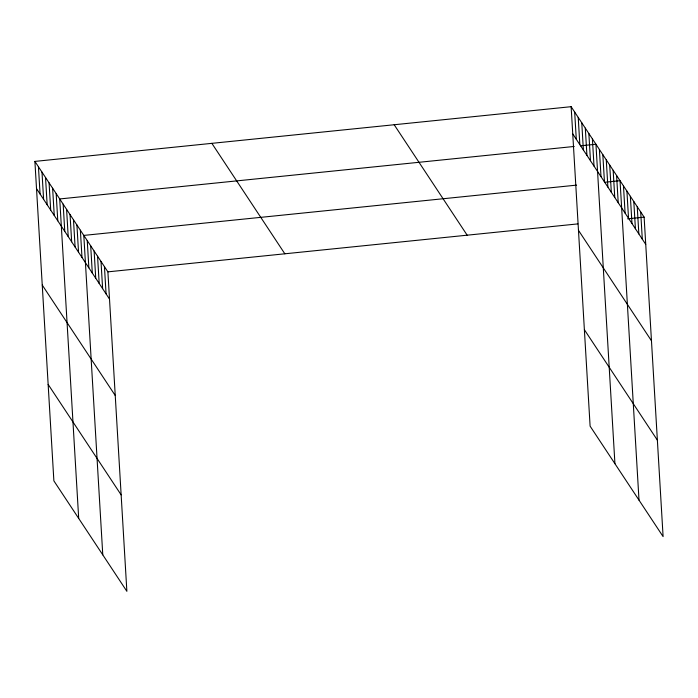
<?xml version="1.0" encoding="UTF-8"?>
<svg xmlns="http://www.w3.org/2000/svg" width="698" height="698" viewBox="0 0 698 698"><rect width="100%" height="100%" fill="white"/><g stroke="black" fill="none" stroke-linecap="round" stroke-linejoin="round"><path stroke-width="1.05" d="M34.9 161.404L107.893 271.854L126.87 591.311L53.877 480.861L34.9 161.404L571.13 106.689L644.123 217.139L663.1 536.596L590.107 426.146L571.13 106.689M574.218 146.458L59.714 198.956L78.7 518.413M580.422 145.821L595.944 144.242L614.929 463.699M576.574 185.127L83.804 235.409L102.781 554.866M604.512 182.274L620.033 180.686L639.01 500.143M107.893 271.854L577.892 223.892M627.563 218.823L644.123 217.139M572.744 133.903L645.737 244.352M578.476 230.34L651.47 340.799M584.383 329.7L657.368 440.159M394.178 124.741L467.163 235.191M211.86 143.343L284.845 253.802M36.514 188.626L109.507 299.076M42.246 285.063L115.24 395.513M48.153 384.424L121.138 494.873M640.677 211.93L642.3 239.152M637.239 206.721L638.853 233.943M633.801 201.513L635.416 228.735M630.355 196.312L631.978 223.526M626.917 191.104L628.532 218.317M623.471 185.895L625.094 213.117M616.596 175.477L618.21 202.699M613.149 170.277L614.772 197.49M609.712 165.068L611.326 192.282M606.274 159.859L607.888 187.081M602.828 154.651L604.451 181.873M599.39 149.451L601.004 176.664M592.401 138.876L594.015 166.089M588.859 133.51L590.473 160.723M585.308 128.144L586.931 155.366M581.766 122.778L583.38 150M578.223 117.412L579.837 144.634M574.672 112.046L576.295 139.268M104.447 266.653L106.07 293.867M101.009 261.445L102.623 288.658M97.563 256.236L99.186 283.449M94.125 251.027L95.739 278.249M90.688 245.818L92.302 273.04M87.241 240.618L88.864 267.831M80.366 230.2L81.98 257.414M76.92 224.992L78.542 252.214M73.482 219.783L75.096 247.005M70.036 214.583L71.658 241.796M66.598 209.374L68.212 236.587M63.16 204.165L64.774 231.378M56.172 193.59L57.786 220.812M52.629 188.224L54.243 215.446M49.078 182.867L50.701 210.081M45.536 177.501L47.15 204.715M41.993 172.136L43.608 199.349M38.442 166.77L40.065 193.983"/></g></svg>
